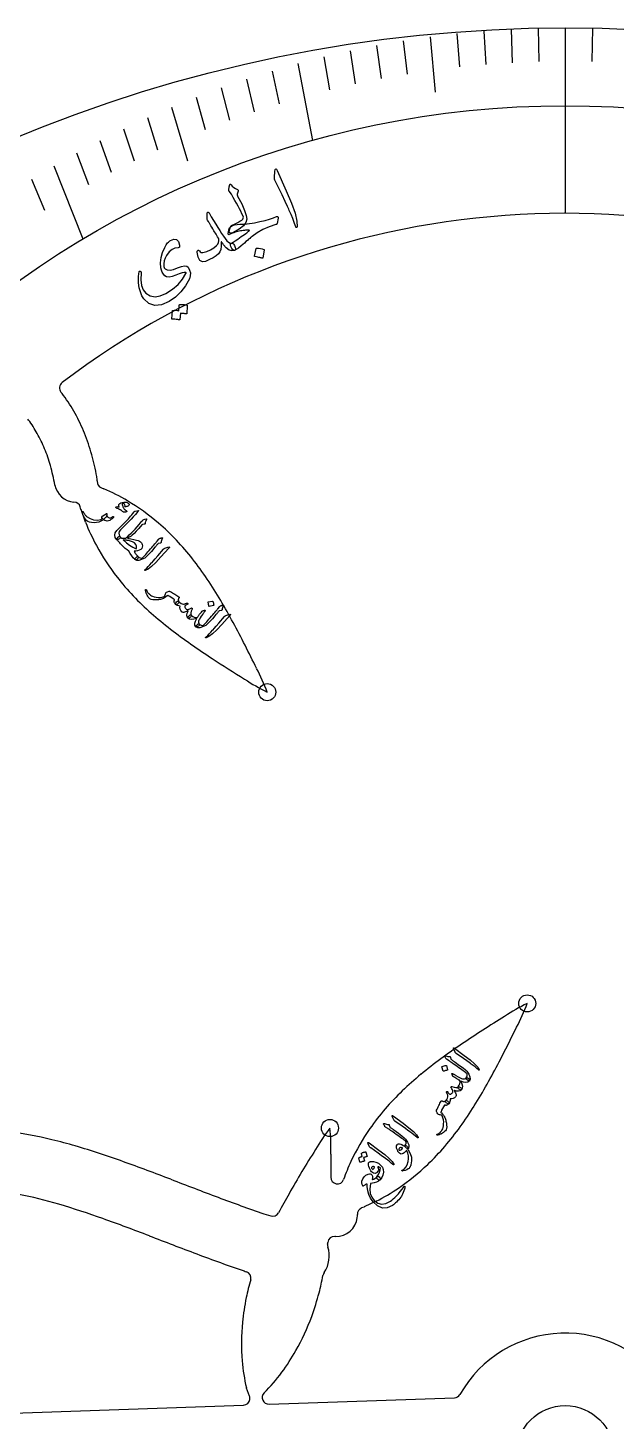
# Model space of a CAD drawing. Header units: millimetres. Extents: x -54 to 54, y -54 to 54.
# Drawn here: x -20.4 to 1.9, y 1.3 to 54 of the extents above; entities that cross this region are included whole.
import ezdxf

# ---------------------------------------------------------------- set-up
doc = ezdxf.new("R2010")
doc.units = ezdxf.units.MM
for name, color, linetype in [('CUT_INNER', 6, 'Continuous'), ('CUT_OUTER', 1, 'Continuous'), ('ENGRAVE', 7, 'Continuous'), ('ENGRAVE_FINE', 8, 'Continuous'), ('TEXT', 5, 'Continuous')]:
    doc.layers.add(name, color=color, linetype=linetype)

msp = doc.modelspace()

# ---------------------------------------------------------------- linework, layer by layer
at = {"layer": 'CUT_INNER'}
for points in [[(-20.332, 39.154), (-20.359, 39.189)], [(-19.335, 36.693), (-19.337, 36.699)], [(-17.733, 36.853), (-17.733, 36.836)], [(-17.573, 36.591), (-17.482, 36.556)], [(-18.176, 35.293), (-18.344, 35.763), (-18.347, 35.772), (-18.373, 35.865)], [(-8.877, 11.367), (-8.878, 10.88), (-8.882, 10.492)], [(-7.163, 9.579), (-7.614, 9.365), (-7.623, 9.361), (-7.714, 9.327)], [(-11.417, 9.108), (-11.159, 9.025)], [(-8.703, 8.25), (-8.732, 8.252)], [(-9.128, 6.88), (-9.139, 6.865)], [(-11.962, 2.204), (-12.077, 2.51), (-12.079, 2.515)], [(-11.223, 1.9), (-4.197, 2.146)], [(-27.829, 1.321), (-12.188, 1.867)]]:
    msp.add_lwpolyline(points, dxfattribs=at)
msp.add_circle((0, 0), 1.85, dxfattribs=at)
for centre, radius, start, end in [((0, 15.431), 31.549, 355.0236, 127.1695), ((0, 0), 52.036, 117.857, 250.2289), ((-18.91, 40.371), 0.25, 127.0898, 218.4085), ((-20.954, 38.684), 2.4, 35.8311, 39.6505), ((-24.153, 36.319), 6.378, 28.8996, 36.2375), ((-24.14, 36.328), 4.742, 29.2167, 36.5923), ((-24.6, 36.075), 6.888, 21.9694, 28.8841), ((-24.575, 36.086), 5.24, 22.2279, 29.1965), ((-25.364, 35.768), 7.711, 15.6102, 21.9599), ((-25.329, 35.779), 6.054, 15.8097, 22.2169), ((-26.422, 35.47), 8.81, 10.0954, 15.6227), ((-26.657, 35.409), 7.432, 9.9909, 15.7667), ((-18.556, 36.856), 0.823, 359.8194, 11.1017), ((-18.542, 36.857), 0.81, 191.6943, 265.0094), ((-17.484, 36.824), 0.25, 177.3952, 249.0992), ((-20.583, 29.398), 7.801, 59.1381, 66.578), ((-18.614, 35.799), 0.251, 15.319, 89.6372), ((-20.936, 28.799), 8.496, 49.4403, 59.167), ((-10.522, 38.328), 8.234, 201.6338, 208.4782), ((-21.294, 28.383), 9.045, 43.4638, 49.4299), ((-10.2, 38.503), 8.6, 208.4795, 217.9927), ((-22.146, 27.581), 10.215, 38.175, 43.4435), ((-23.913, 26.195), 12.461, 33.8202, 38.1621), ((-9.474, 39.065), 9.518, 217.9678, 223.6274), ((-27.348, 23.895), 16.595, 30.5252, 33.8162), ((-8.291, 40.197), 11.156, 223.6447, 228.4831), ((-34.333, 19.774), 24.704, 28.297, 30.5292), ((-6.28, 42.472), 14.192, 228.4916, 232.3256), ((-2.794, 46.987), 19.896, 232.3256, 235.0876), ((-50.285, 11.174), 42.828, 27.0159, 28.3111), ((4.036, 56.765), 31.823, 235.0795, 236.8213), ((-74.192, -1.084), 69.694, 26.26335, 27.06604), ((20.546, 81.993), 61.974, 236.81005, 238.16032), ((-18.974, 25.957), 8.212, 20.6624, 27.549), ((-7.643, 36.235), 8.232, 236.8247, 243.7037), ((2.211, 9.703), 8.223, 116.3683, 123.2453), ((-9.136, 19.961), 8.22, 332.521, 339.4097), ((34.596, -42.548), 69.694, 121.96207, 122.76477), ((20.025, -19.977), 42.828, 122.7146, 124.0098), ((-57.478, 43.473), 61.974, 332.50877, 333.85905), ((9.883, -4.957), 24.704, 123.9957, 126.2279), ((5.089, 1.584), 16.595, 126.224, 129.5149), ((-30.735, 29.549), 31.823, 330.7782, 332.5201), ((2.46, 4.774), 12.461, 129.5189, 133.8608), ((0.905, 6.395), 10.215, 133.8737, 139.1422), ((-20.327, 23.724), 19.896, 328.0243, 330.7864), ((-15.488, 20.703), 14.192, 324.1904, 328.0244), ((0.022, 7.163), 9.045, 139.1625, 145.1286), ((-22.657, -0.972), 13.278, 76.0054, 83.2125), ((-2.383, 7.356), 8.223, 142.5766, 149.4535), ((-17.095, 11.549), 8.22, 358.7292, 5.618), ((-0.428, 7.478), 8.496, 145.139, 154.8657), ((-13.025, 18.928), 11.156, 319.3434, 324.1819), ((-23.791, -6.051), 18.481, 73.5596, 76.3999), ((-28.059, -20.522), 33.568, 70.2959, 73.5638), ((-11.781, 17.863), 9.518, 313.6665, 319.3261), ((-44.738, -67.282), 83.213, 69.01837, 70.33937), ((49.748, -25.221), 69.694, 148.17025, 148.97294), ((-2.91, 8.569), 5.785, 154.2019, 161.4942), ((26.706, -11.405), 42.828, 148.9228, 150.218), ((-11.15, 17.197), 8.6, 304.1782, 313.6915), ((135.634, 403.171), 420.632, 249.02412, 249.28485), ((-8.632, 10.489), 0.25, 179.418, 340.365), ((-10.944, 16.894), 8.234, 297.3325, 304.1769), ((-23.592, -5.324), 15.436, 73.4121, 79.2014), ((6.447, 61.505), 55.358, 249.2637, 251.1731), ((7.901, -0.688), 21.183, 150.1109, 152.3409), ((-28.08, -20.584), 31.342, 70.3036, 73.5138), ((-11.082, 9.263), 0.25, 252.1202, 331.8821), ((-8.549, 9.05), 0.676, 352.4154, 3.0174), ((-7.624, 9.093), 0.25, 110.9745, 181.8459), ((-44.64, -67.026), 80.648, 69.01397, 70.34714), ((-8.683, 9.059), 0.81, 268.5996, 352.9746), ((136.064, 404.293), 424.124, 249.02482, 249.28453), ((-8.754, 7.928), 0.252, 173.336, 198.0419), ((-10.243, 8.116), 1.249, 352.7034, 355.7975), ((-8.749, 8.002), 0.25, 86.2209, 174.9275), ((6.54, 61.753), 57.913, 249.26952, 251.15686), ((-10.085, 7.507), 1.144, 326.7736, 17.4535), ((-10.997, 10.371), 3.622, 251.1805, 252.5984), ((-12.157, 6.677), 0.25, 344.0501, 72.1202), ((-8.935, 6.72), 0.25, 144.4069, 169.1922), ((-5.114, 4.551), 7.107, 163.1685, 168.7475), ((-16.955, 8.158), 7.898, 345.0531, 349.8519), ((-3.534, 4.166), 8.732, 168.2941, 174.5087), ((-18.541, 8.499), 9.518, 339.8747, 345.5343), ((-3.913, 4.202), 8.352, 174.5073, 184.5433), ((-17.68, 8.179), 8.6, 330.3864, 339.8996), ((0, 0), 4.59, 33.7003, 150.3644), ((-17.362, 7.999), 8.234, 323.5407, 330.3851), ((-5.56, 4.051), 6.698, 184.3741, 193.2623), ((-16.137, 7.063), 6.692, 314.9665, 323.7529), ((-12.196, 2.117), 0.25, 352.0224, 20.6018), ((-11.231, 2.15), 0.25, 134.7837, 272), ((-4.205, 2.396), 0.25, 272, 329.7656), ((-12.196, 2.117), 0.25, 272, 352.0224)]:
    msp.add_arc(centre, radius, start, end, dxfattribs=at)
at = {"layer": 'CUT_OUTER'}
msp.add_circle((0, 0), 54, dxfattribs=at)
at = {"layer": 'ENGRAVE'}
for points in [[(0, 54), (0, 46.98)], [(-10.129, 52.646), (-9.57, 49.742)], [(-19.373, 48.782), (-18.272, 46.008)]]:
    msp.add_lwpolyline(points, dxfattribs=at)
for centre, radius in [((0, 15.431), 35.621), ((-11.289, 28.854), 0.324), ((-1.44, 17.071), 0.324), ((-8.914, 12.354), 0.324)]:
    msp.add_circle(centre, radius, dxfattribs=at)
at = {"layer": 'ENGRAVE_FINE'}
for points in [[(-3.081, 53.877), (-3.009, 52.615)], [(-2.055, 53.945), (-2.007, 52.682)], [(-1.028, 53.986), (-1.004, 52.723)], [(1.028, 53.986), (1.004, 52.723)], [(-7.145, 53.332), (-6.977, 52.078)], [(-6.136, 53.509), (-5.992, 52.252)], [(-5.122, 53.658), (-4.922, 51.56)], [(-4.104, 53.781), (-4.007, 52.52)], [(-9.142, 52.901), (-8.927, 51.653)], [(-8.147, 53.13), (-7.955, 51.878)], [(-11.107, 52.366), (-10.844, 51.126)], [(-13.032, 51.732), (-12.721, 50.5)], [(-12.074, 52.061), (-11.788, 50.825)], [(-13.977, 51.378), (-13.644, 50.152)], [(-14.911, 51.001), (-14.316, 48.966)], [(-16.739, 50.178), (-16.336, 48.969)], [(-15.832, 50.601), (-15.452, 49.386)], [(-17.632, 49.734), (-17.206, 48.532)], [(-18.51, 49.268), (-18.061, 48.073)], [(-20.22, 48.275), (-19.726, 47.095)]]:
    msp.add_lwpolyline(points, dxfattribs=at)
at = {"layer": 'TEXT'}
for points in [[(-10.998, 48.566), (-10.985, 48.637), (-10.966, 48.666), (-10.941, 48.655), (-10.909, 48.603), (-10.573, 47.837), (-10.37, 47.366), (-10.234, 46.981), (-10.164, 46.683), (-10.159, 46.472), (-10.164, 46.453), (-10.171, 46.441), (-10.178, 46.437), (-10.187, 46.441), (-10.196, 46.449), (-10.204, 46.46), (-10.211, 46.474), (-10.218, 46.492), (-10.264, 46.632), (-10.319, 46.778), (-10.383, 46.93), (-10.457, 47.089), (-10.476, 47.131), (-10.527, 47.243), (-10.611, 47.426), (-10.729, 47.679), (-10.997, 48.237), (-11.009, 48.268), (-11.017, 48.297), (-11.02, 48.325), (-11.02, 48.352)], [(-12.207, 46.876), (-12.249, 46.964), (-12.295, 47.056), (-12.344, 47.153), (-12.397, 47.254), (-12.453, 47.359), (-12.513, 47.469), (-12.577, 47.584), (-12.646, 47.703), (-12.736, 47.818), (-12.743, 47.834), (-12.748, 47.851), (-12.749, 47.869), (-12.748, 47.886), (-12.747, 47.895), (-12.744, 47.907), (-12.741, 47.923), (-12.737, 47.941), (-12.732, 47.963), (-12.727, 47.988), (-12.722, 48.016), (-12.716, 48.048), (-12.713, 48.059), (-12.709, 48.067), (-12.702, 48.074), (-12.693, 48.079), (-12.685, 48.08), (-12.676, 48.078), (-12.668, 48.072), (-12.66, 48.062), (-12.613, 48.009), (-12.557, 47.961), (-12.494, 47.918), (-12.422, 47.881), (-12.403, 47.87), (-12.393, 47.856), (-12.39, 47.839), (-12.394, 47.819), (-12.428, 47.7), (-12.43, 47.687), (-12.427, 47.671), (-12.422, 47.652), (-12.413, 47.63), (-12.257, 47.334), (-12.147, 47.09), (-12.082, 46.899), (-12.063, 46.76), (-12.096, 46.629), (-12.191, 46.502), (-12.349, 46.378), (-12.568, 46.257), (-12.655, 46.227), (-12.708, 46.236), (-12.727, 46.285), (-12.712, 46.374), (-12.708, 46.386), (-12.704, 46.399), (-12.7, 46.411), (-12.697, 46.422), (-12.693, 46.434), (-12.69, 46.445), (-12.686, 46.456), (-12.683, 46.467), (-12.674, 46.488), (-12.659, 46.507), (-12.639, 46.522), (-12.615, 46.535), (-12.502, 46.584), (-12.405, 46.632), (-12.322, 46.678), (-12.254, 46.722), (-12.218, 46.754), (-12.199, 46.791), (-12.195, 46.831), (-12.207, 46.876)], [(-12.646, 45.85), (-12.618, 45.848), (-12.594, 45.839), (-12.571, 45.821), (-12.55, 45.794), (-12.529, 45.76), (-12.513, 45.725), (-12.502, 45.69), (-12.496, 45.655), (-12.495, 45.623), (-12.5, 45.598), (-12.511, 45.579), (-12.528, 45.568), (-12.631, 45.555), (-12.735, 45.589), (-12.84, 45.668), (-12.947, 45.793), (-12.963, 45.816), (-12.977, 45.835), (-12.99, 45.852), (-12.999, 45.865), (-13.007, 45.875), (-13.013, 45.883), (-13.016, 45.887), (-13.017, 45.889), (-13.026, 45.896), (-13.031, 45.897), (-13.034, 45.891), (-13.034, 45.878), (-13.036, 45.735), (-13.054, 45.616), (-13.089, 45.52), (-13.141, 45.447), (-13.229, 45.369), (-13.339, 45.296), (-13.472, 45.227), (-13.628, 45.161), (-13.746, 45.146), (-13.838, 45.198), (-13.905, 45.318), (-13.946, 45.505), (-13.947, 45.529), (-13.943, 45.549), (-13.935, 45.565), (-13.923, 45.575), (-13.908, 45.581), (-13.893, 45.579), (-13.877, 45.571), (-13.861, 45.555), (-13.827, 45.523), (-13.794, 45.501), (-13.762, 45.491), (-13.731, 45.491), (-13.576, 45.535), (-13.437, 45.595), (-13.313, 45.671), (-13.206, 45.763), (-13.164, 45.815), (-13.136, 45.873), (-13.122, 45.937), (-13.123, 46.006), (-13.136, 46.033), (-13.172, 46.095), (-13.23, 46.191), (-13.31, 46.321), (-13.353, 46.391), (-13.391, 46.454), (-13.425, 46.511), (-13.455, 46.56), (-13.48, 46.603), (-13.501, 46.638), (-13.518, 46.665), (-13.531, 46.685), (-13.548, 46.716), (-13.56, 46.744), (-13.566, 46.771), (-13.567, 46.795), (-13.566, 46.826), (-13.565, 46.855), (-13.563, 46.881), (-13.562, 46.906), (-13.561, 46.929), (-13.56, 46.949), (-13.56, 46.967), (-13.561, 46.983), (-13.56, 46.996), (-13.556, 47.006), (-13.548, 47.014), (-13.538, 47.018), (-13.524, 47.019), (-13.513, 47.016), (-13.503, 47.01), (-13.495, 46.999), (-13.408, 46.848), (-13.323, 46.705), (-13.241, 46.571), (-13.163, 46.445), (-13.088, 46.328), (-13.017, 46.219), (-12.949, 46.118), (-12.884, 46.026), (-12.818, 45.943), (-12.756, 45.886), (-12.699, 45.855), (-12.646, 45.85)], [(-12.325, 46.567), (-12.238, 46.568), (-12.148, 46.572), (-12.056, 46.58), (-11.961, 46.592), (-11.865, 46.606), (-11.767, 46.623), (-11.668, 46.642), (-11.567, 46.664), (-11.373, 46.71), (-11.204, 46.758), (-11.059, 46.806), (-10.939, 46.857), (-10.926, 46.862), (-10.914, 46.862), (-10.903, 46.859), (-10.894, 46.851), (-10.886, 46.841), (-10.882, 46.83), (-10.88, 46.816), (-10.88, 46.802), (-10.917, 46.599), (-10.921, 46.582), (-10.93, 46.569), (-10.944, 46.56), (-10.962, 46.554), (-11.217, 46.468), (-11.453, 46.364), (-11.67, 46.243), (-11.867, 46.104), (-11.878, 46.096), (-11.896, 46.081), (-11.922, 46.06), (-11.955, 46.032), (-11.995, 45.997), (-12.042, 45.955), (-12.096, 45.907), (-12.157, 45.851), (-12.276, 45.746), (-12.377, 45.663), (-12.461, 45.604), (-12.528, 45.568), (-12.549, 45.567), (-12.573, 45.58), (-12.602, 45.608), (-12.634, 45.649), (-12.674, 45.721), (-12.688, 45.779), (-12.678, 45.822), (-12.643, 45.851), (-12.584, 45.883), (-12.503, 45.935), (-12.4, 46.006), (-12.274, 46.097), (-12.21, 46.143), (-12.154, 46.184), (-12.106, 46.218), (-12.066, 46.247), (-12.034, 46.27), (-12.011, 46.287), (-11.995, 46.299), (-11.989, 46.304), (-11.986, 46.307), (-11.984, 46.309), (-11.982, 46.311), (-11.981, 46.313), (-11.98, 46.314), (-11.978, 46.315), (-11.977, 46.316), (-11.975, 46.317), (-11.967, 46.325), (-11.966, 46.332), (-11.97, 46.336), (-11.98, 46.337), (-12.022, 46.34), (-12.065, 46.341), (-12.111, 46.339), (-12.157, 46.335), (-12.205, 46.33), (-12.255, 46.322), (-12.306, 46.312), (-12.359, 46.301), (-12.41, 46.289), (-12.461, 46.276), (-12.51, 46.261), (-12.558, 46.246), (-12.605, 46.23), (-12.649, 46.212), (-12.692, 46.194), (-12.733, 46.174), (-12.744, 46.171), (-12.753, 46.172), (-12.759, 46.178), (-12.764, 46.187), (-12.765, 46.206), (-12.766, 46.226), (-12.765, 46.245), (-12.763, 46.265), (-12.759, 46.285), (-12.755, 46.306), (-12.751, 46.327), (-12.746, 46.349), (-12.732, 46.392), (-12.716, 46.428), (-12.696, 46.457), (-12.673, 46.478), (-12.608, 46.515), (-12.529, 46.542), (-12.434, 46.559), (-12.325, 46.567)], [(-14.669, 45.677), (-14.785, 45.661), (-14.897, 45.608), (-15.005, 45.517), (-15.107, 45.388), (-15.162, 45.287), (-15.197, 45.181), (-15.211, 45.071), (-15.205, 44.957), (-15.2, 44.936), (-15.19, 44.917), (-15.177, 44.899), (-15.159, 44.882), (-15.078, 44.842), (-14.973, 44.834), (-14.844, 44.858), (-14.691, 44.913), (-14.54, 44.968), (-14.422, 44.991), (-14.338, 44.982), (-14.286, 44.941), (-14.229, 44.831), (-14.203, 44.721), (-14.206, 44.612), (-14.239, 44.503), (-14.383, 44.24), (-14.558, 44.009), (-14.765, 43.81), (-15.006, 43.643), (-15.296, 43.513), (-15.552, 43.485), (-15.776, 43.562), (-15.968, 43.743), (-16.04, 43.861), (-16.097, 44.002), (-16.138, 44.165), (-16.163, 44.35), (-16.166, 44.404), (-16.167, 44.457), (-16.167, 44.509), (-16.165, 44.559), (-16.162, 44.609), (-16.157, 44.658), (-16.151, 44.706), (-16.142, 44.754), (-16.136, 44.776), (-16.126, 44.788), (-16.113, 44.792), (-16.098, 44.786), (-16.085, 44.776), (-16.076, 44.763), (-16.072, 44.748), (-16.071, 44.731), (-16.085, 44.467), (-16.059, 44.249), (-15.993, 44.079), (-15.889, 43.955), (-15.722, 43.856), (-15.54, 43.821), (-15.342, 43.851), (-15.128, 43.943), (-14.875, 44.104), (-14.665, 44.283), (-14.496, 44.481), (-14.369, 44.701), (-14.363, 44.717), (-14.364, 44.73), (-14.372, 44.739), (-14.387, 44.745), (-14.437, 44.745), (-14.515, 44.727), (-14.621, 44.691), (-14.755, 44.638), (-14.894, 44.587), (-15.009, 44.567), (-15.101, 44.577), (-15.169, 44.616), (-15.223, 44.676), (-15.266, 44.747), (-15.298, 44.827), (-15.318, 44.917), (-15.332, 45.109), (-15.312, 45.302), (-15.259, 45.496), (-15.171, 45.691), (-15.146, 45.739), (-15.119, 45.783), (-15.092, 45.822), (-15.065, 45.858), (-15.036, 45.888), (-15.008, 45.915), (-14.979, 45.937), (-14.95, 45.955), (-14.826, 46.002), (-14.729, 45.987), (-14.658, 45.908), (-14.614, 45.768), (-14.611, 45.726), (-14.619, 45.696), (-14.638, 45.68), (-14.669, 45.677)], [(-11.709, 45.648), (-11.707, 45.653), (-11.702, 45.658), (-11.695, 45.661), (-11.687, 45.664), (-11.617, 45.662), (-11.549, 45.653), (-11.482, 45.637), (-11.417, 45.614), (-11.409, 45.61), (-11.405, 45.604), (-11.403, 45.598), (-11.404, 45.59), (-11.456, 45.294), (-11.459, 45.286), (-11.466, 45.282), (-11.475, 45.282), (-11.488, 45.285), (-11.499, 45.288), (-11.516, 45.293), (-11.539, 45.298), (-11.569, 45.305), (-11.605, 45.313), (-11.648, 45.322), (-11.698, 45.331), (-11.756, 45.342), (-11.764, 45.344), (-11.768, 45.347), (-11.77, 45.352), (-11.769, 45.358)], [(-14.622, 43.507), (-14.62, 43.513), (-14.617, 43.517), (-14.611, 43.522), (-14.602, 43.525), (-14.568, 43.529), (-14.535, 43.53), (-14.501, 43.531), (-14.468, 43.529), (-14.435, 43.526), (-14.402, 43.521), (-14.369, 43.515), (-14.335, 43.506), (-14.327, 43.502), (-14.322, 43.496), (-14.319, 43.489), (-14.318, 43.48), (-14.337, 43.18), (-14.339, 43.175), (-14.345, 43.173), (-14.353, 43.172), (-14.366, 43.173), (-14.375, 43.176), (-14.389, 43.178), (-14.408, 43.181), (-14.432, 43.183), (-14.461, 43.185), (-14.496, 43.188), (-14.536, 43.191), (-14.582, 43.194), (-14.596, 42.961), (-14.598, 42.953), (-14.603, 42.948), (-14.613, 42.947), (-14.626, 42.949), (-14.637, 42.95), (-14.654, 42.953), (-14.677, 42.956), (-14.707, 42.959), (-14.743, 42.963), (-14.786, 42.967), (-14.836, 42.971), (-14.893, 42.975), (-14.9, 42.977), (-14.904, 42.98), (-14.906, 42.985), (-14.905, 42.991), (-14.884, 43.284), (-14.883, 43.29), (-14.879, 43.295), (-14.873, 43.299), (-14.865, 43.302), (-14.836, 43.307), (-14.808, 43.31), (-14.78, 43.311), (-14.752, 43.31), (-14.724, 43.308), (-14.696, 43.305), (-14.669, 43.3), (-14.641, 43.294)], [(-16.731, 35.667), (-16.75, 35.682), (-16.769, 35.696), (-16.785, 35.708), (-16.801, 35.72), (-16.815, 35.73), (-16.828, 35.739), (-16.84, 35.746), (-16.85, 35.752), (-16.861, 35.757), (-16.874, 35.764), (-16.889, 35.771), (-16.907, 35.78), (-16.927, 35.79), (-16.949, 35.8), (-16.974, 35.811), (-17.002, 35.823), (-17.012, 35.829), (-17.019, 35.836), (-17.021, 35.845), (-17.02, 35.854), (-17.009, 35.869), (-16.986, 35.876), (-16.951, 35.873), (-16.905, 35.862), (-16.912, 35.896), (-16.914, 35.926), (-16.91, 35.951), (-16.899, 35.971), (-16.87, 36), (-16.831, 36.022), (-16.781, 36.038), (-16.721, 36.048), (-16.661, 36.049), (-16.61, 36.04), (-16.57, 36.021), (-16.538, 35.992), (-16.527, 35.97), (-16.525, 35.949), (-16.533, 35.93), (-16.551, 35.912), (-16.575, 35.897), (-16.598, 35.885), (-16.621, 35.877), (-16.645, 35.873), (-16.664, 35.872), (-16.677, 35.876), (-16.682, 35.885), (-16.682, 35.899), (-16.678, 35.917), (-16.679, 35.934), (-16.684, 35.95), (-16.693, 35.964), (-16.704, 35.977), (-16.718, 35.986), (-16.732, 35.991), (-16.748, 35.992), (-16.763, 35.989), (-16.774, 35.982), (-16.78, 35.972), (-16.782, 35.958), (-16.778, 35.916), (-16.764, 35.872), (-16.74, 35.828), (-16.706, 35.783), (-16.702, 35.779), (-16.698, 35.775), (-16.693, 35.771), (-16.688, 35.767), (-16.682, 35.763), (-16.676, 35.758), (-16.669, 35.753), (-16.662, 35.748), (-16.654, 35.742), (-16.647, 35.736), (-16.64, 35.732), (-16.634, 35.727), (-16.629, 35.724), (-16.625, 35.72), (-16.622, 35.717), (-16.619, 35.714), (-16.614, 35.708), (-16.612, 35.702), (-16.611, 35.695), (-16.613, 35.689), (-16.616, 35.684), (-16.619, 35.679), (-16.623, 35.676), (-16.627, 35.674), (-16.664, 35.665), (-16.694, 35.661), (-16.716, 35.661), (-16.731, 35.667)], [(-17.366, 35.586), (-17.372, 35.552), (-17.381, 35.521), (-17.393, 35.494), (-17.408, 35.47), (-17.426, 35.448), (-17.45, 35.423), (-17.48, 35.397), (-17.515, 35.368), (-17.589, 35.323), (-17.67, 35.29), (-17.758, 35.271), (-17.853, 35.264), (-17.944, 35.27), (-18.021, 35.284), (-18.082, 35.309), (-18.129, 35.343), (-18.188, 35.414), (-18.235, 35.491), (-18.27, 35.575), (-18.292, 35.667), (-18.293, 35.674), (-18.293, 35.68), (-18.292, 35.685), (-18.29, 35.689), (-18.286, 35.693), (-18.282, 35.695), (-18.278, 35.696), (-18.274, 35.696), (-18.269, 35.694), (-18.265, 35.691), (-18.262, 35.686), (-18.26, 35.681), (-18.246, 35.653), (-18.231, 35.626), (-18.216, 35.601), (-18.201, 35.579), (-18.186, 35.558), (-18.169, 35.539), (-18.153, 35.522), (-18.135, 35.507), (-18.004, 35.426), (-17.868, 35.38), (-17.726, 35.37), (-17.579, 35.395), (-17.576, 35.397), (-17.571, 35.401), (-17.564, 35.406), (-17.556, 35.413), (-17.552, 35.421), (-17.55, 35.435), (-17.551, 35.455), (-17.554, 35.48), (-17.552, 35.495), (-17.546, 35.508), (-17.535, 35.52), (-17.52, 35.531), (-17.398, 35.605), (-17.38, 35.612), (-17.369, 35.612), (-17.364, 35.603), (-17.366, 35.586)], [(-17.119, 35.498), (-17.114, 35.49), (-17.112, 35.483), (-17.115, 35.475), (-17.12, 35.467), (-17.166, 35.42), (-17.211, 35.384), (-17.257, 35.356), (-17.303, 35.338), (-17.349, 35.331), (-17.394, 35.335), (-17.437, 35.351), (-17.479, 35.378), (-17.505, 35.401), (-17.526, 35.425), (-17.543, 35.452), (-17.554, 35.48), (-17.555, 35.493), (-17.55, 35.505), (-17.538, 35.518), (-17.52, 35.531), (-17.398, 35.605), (-17.388, 35.61), (-17.381, 35.613), (-17.374, 35.614), (-17.37, 35.612), (-17.367, 35.609), (-17.365, 35.603), (-17.365, 35.596), (-17.367, 35.587), (-17.369, 35.566), (-17.366, 35.545), (-17.358, 35.523), (-17.344, 35.501), (-17.326, 35.481), (-17.306, 35.466), (-17.283, 35.455), (-17.257, 35.45), (-17.23, 35.45), (-17.202, 35.458), (-17.175, 35.473), (-17.149, 35.495), (-17.14, 35.502), (-17.133, 35.504), (-17.125, 35.503), (-17.119, 35.498)], [(-16.186, 35.727), (-16.18, 35.728), (-16.175, 35.728), (-16.171, 35.727), (-16.169, 35.725), (-16.168, 35.72), (-16.171, 35.712), (-16.177, 35.701), (-16.188, 35.688), (-16.28, 35.584), (-16.366, 35.489), (-16.447, 35.403), (-16.521, 35.326), (-16.586, 35.261), (-16.644, 35.203), (-16.695, 35.152), (-16.739, 35.107), (-16.777, 35.069), (-16.808, 35.038), (-16.833, 35.013), (-16.85, 34.995), (-16.895, 34.933), (-16.912, 34.869), (-16.9, 34.803), (-16.86, 34.737), (-16.85, 34.717), (-16.851, 34.699), (-16.862, 34.681), (-16.884, 34.663), (-16.922, 34.64), (-16.951, 34.626), (-16.972, 34.621), (-16.984, 34.625), (-17.045, 34.714), (-17.067, 34.8), (-17.049, 34.885), (-16.99, 34.968), (-16.958, 35.002), (-16.925, 35.036), (-16.892, 35.071), (-16.858, 35.104), (-16.824, 35.138), (-16.79, 35.172), (-16.756, 35.205), (-16.722, 35.239), (-16.656, 35.303), (-16.599, 35.362), (-16.548, 35.416), (-16.506, 35.465), (-16.466, 35.513), (-16.425, 35.565), (-16.381, 35.62), (-16.335, 35.679), (-16.326, 35.69), (-16.317, 35.697), (-16.307, 35.703), (-16.297, 35.706)], [(-16.536, 34.197), (-16.601, 34.239), (-16.668, 34.291), (-16.738, 34.354), (-16.81, 34.428), (-16.846, 34.466), (-16.877, 34.5), (-16.904, 34.531), (-16.927, 34.557), (-16.947, 34.58), (-16.963, 34.599), (-16.975, 34.614), (-16.984, 34.625), (-16.986, 34.633), (-16.984, 34.644), (-16.979, 34.657), (-16.971, 34.674), (-16.941, 34.718), (-16.912, 34.744), (-16.886, 34.75), (-16.86, 34.737), (-16.806, 34.679), (-16.657, 34.677), (-16.589, 34.738), (-16.52, 34.804), (-16.448, 34.874), (-16.375, 34.95), (-16.299, 35.029), (-16.222, 35.114), (-16.143, 35.202), (-16.062, 35.295), (-16.05, 35.309), (-16.04, 35.32), (-16.03, 35.331), (-16.023, 35.34), (-16.016, 35.348), (-16.011, 35.355), (-16.007, 35.36), (-16.005, 35.365), (-15.992, 35.377), (-15.967, 35.389), (-15.931, 35.402), (-15.882, 35.416), (-15.877, 35.417), (-15.872, 35.417), (-15.867, 35.416), (-15.864, 35.413), (-15.862, 35.409), (-15.861, 35.404), (-15.861, 35.399), (-15.864, 35.393), (-15.885, 35.348), (-15.9, 35.307), (-15.91, 35.272), (-15.914, 35.242), (-15.916, 35.229), (-15.923, 35.219), (-15.934, 35.213), (-15.95, 35.21), (-16.001, 35.206), (-16.009, 35.205), (-16.017, 35.2), (-16.026, 35.193), (-16.035, 35.183), (-16.151, 35.05), (-16.251, 34.942), (-16.335, 34.857), (-16.403, 34.797), (-16.416, 34.787), (-16.432, 34.775), (-16.451, 34.763), (-16.473, 34.748), (-16.498, 34.733), (-16.525, 34.716), (-16.555, 34.697), (-16.587, 34.677), (-16.452, 34.657), (-16.339, 34.635), (-16.248, 34.613), (-16.18, 34.589), (-16.128, 34.564), (-16.086, 34.538), (-16.057, 34.512), (-16.039, 34.486), (-16.024, 34.443), (-16.02, 34.398), (-16.026, 34.348), (-16.043, 34.295), (-16.048, 34.285), (-16.056, 34.276), (-16.066, 34.266), (-16.08, 34.256), (-16.142, 34.223), (-16.206, 34.202), (-16.27, 34.192), (-16.336, 34.194), (-16.319, 34.162), (-16.301, 34.132), (-16.282, 34.103), (-16.263, 34.076), (-16.242, 34.05), (-16.221, 34.025), (-16.198, 34.002), (-16.175, 33.98), (-16.168, 33.971), (-16.166, 33.96), (-16.169, 33.948), (-16.177, 33.934), (-16.198, 33.907), (-16.218, 33.886), (-16.236, 33.873), (-16.254, 33.867), (-16.271, 33.864), (-16.284, 33.864), (-16.293, 33.865), (-16.298, 33.869), (-16.363, 33.936), (-16.424, 34.013), (-16.482, 34.1), (-16.536, 34.197)], [(-16.244, 34.379), (-16.266, 34.446), (-16.316, 34.502), (-16.395, 34.547), (-16.503, 34.582), (-16.533, 34.589), (-16.564, 34.595), (-16.595, 34.6), (-16.625, 34.604), (-16.656, 34.608), (-16.687, 34.611), (-16.717, 34.613), (-16.747, 34.615), (-16.628, 34.506), (-16.505, 34.415), (-16.38, 34.34), (-16.251, 34.281), (-16.246, 34.301), (-16.243, 34.324), (-16.243, 34.35), (-16.244, 34.379)], [(-15.376, 34.668), (-15.345, 34.679), (-15.321, 34.688), (-15.303, 34.694), (-15.292, 34.699), (-15.284, 34.701), (-15.277, 34.702), (-15.272, 34.7), (-15.267, 34.696), (-15.263, 34.691), (-15.262, 34.684), (-15.263, 34.677), (-15.267, 34.669), (-15.286, 34.631), (-15.3, 34.593), (-15.309, 34.556), (-15.314, 34.519), (-15.316, 34.508), (-15.322, 34.5), (-15.332, 34.495), (-15.346, 34.492), (-15.416, 34.484), (-15.433, 34.465), (-15.45, 34.446), (-15.467, 34.427), (-15.483, 34.408), (-15.498, 34.39), (-15.514, 34.373), (-15.529, 34.355), (-15.544, 34.338), (-15.68, 34.18), (-15.79, 34.059), (-15.873, 33.977), (-15.929, 33.932), (-16.049, 33.87), (-16.15, 33.84), (-16.234, 33.84), (-16.3, 33.87), (-16.301, 33.871), (-16.302, 33.873), (-16.303, 33.874), (-16.305, 33.876), (-16.304, 33.891), (-16.291, 33.912), (-16.266, 33.939), (-16.228, 33.973), (-16.213, 33.984), (-16.199, 33.989), (-16.187, 33.989), (-16.176, 33.982), (-16.138, 33.953), (-16.099, 33.936), (-16.06, 33.929), (-16.02, 33.934), (-15.993, 33.961), (-15.962, 33.992), (-15.928, 34.029), (-15.891, 34.069), (-15.851, 34.114), (-15.809, 34.163), (-15.763, 34.216), (-15.714, 34.273), (-15.666, 34.329), (-15.623, 34.379), (-15.585, 34.424), (-15.552, 34.463), (-15.524, 34.496), (-15.5, 34.524), (-15.481, 34.546), (-15.467, 34.562), (-15.402, 34.647), (-15.394, 34.654), (-15.387, 34.66), (-15.381, 34.664), (-15.376, 34.668)], [(-15.054, 34.34), (-15.017, 34.35), (-14.998, 34.348), (-14.999, 34.333), (-15.018, 34.306), (-15.325, 33.97), (-15.514, 33.765), (-15.675, 33.611), (-15.807, 33.51), (-15.911, 33.461), (-15.922, 33.459), (-15.929, 33.46), (-15.933, 33.463), (-15.933, 33.469), (-15.931, 33.475), (-15.928, 33.481), (-15.922, 33.488), (-15.915, 33.495), (-15.856, 33.549), (-15.795, 33.609), (-15.734, 33.675), (-15.671, 33.746), (-15.654, 33.765), (-15.61, 33.815), (-15.537, 33.897), (-15.437, 34.011), (-15.216, 34.266), (-15.204, 34.278), (-15.191, 34.289), (-15.178, 34.297), (-15.165, 34.303)], [(-14.761, 32.173), (-14.78, 32.195), (-14.795, 32.217), (-14.805, 32.238), (-14.812, 32.259), (-14.814, 32.269), (-14.816, 32.279), (-14.816, 32.29), (-14.815, 32.3), (-14.813, 32.311), (-14.811, 32.322), (-14.808, 32.334), (-14.805, 32.345), (-14.866, 32.395), (-14.924, 32.437), (-14.98, 32.474), (-15.033, 32.503), (-15.046, 32.507), (-15.059, 32.508), (-15.071, 32.503), (-15.083, 32.495), (-15.13, 32.459), (-15.176, 32.429), (-15.22, 32.405), (-15.263, 32.387), (-15.298, 32.376), (-15.334, 32.367), (-15.371, 32.358), (-15.408, 32.352), (-15.445, 32.347), (-15.483, 32.344), (-15.521, 32.343), (-15.559, 32.343), (-15.629, 32.349), (-15.687, 32.362), (-15.733, 32.383), (-15.768, 32.411), (-15.795, 32.444), (-15.819, 32.482), (-15.842, 32.525), (-15.862, 32.572), (-15.871, 32.597), (-15.878, 32.62), (-15.885, 32.641), (-15.89, 32.66), (-15.894, 32.677), (-15.898, 32.693), (-15.9, 32.706), (-15.902, 32.718), (-15.902, 32.727), (-15.9, 32.734), (-15.895, 32.739), (-15.889, 32.743), (-15.882, 32.744), (-15.876, 32.742), (-15.871, 32.736), (-15.868, 32.727), (-15.853, 32.692), (-15.838, 32.661), (-15.823, 32.635), (-15.808, 32.614), (-15.799, 32.604), (-15.79, 32.593), (-15.78, 32.582), (-15.769, 32.571), (-15.757, 32.56), (-15.744, 32.548), (-15.73, 32.536), (-15.715, 32.523), (-15.68, 32.501), (-15.632, 32.481), (-15.572, 32.464), (-15.499, 32.45), (-15.421, 32.442), (-15.344, 32.443), (-15.269, 32.453), (-15.196, 32.473), (-15.193, 32.474), (-15.19, 32.475), (-15.188, 32.478), (-15.187, 32.48), (-15.168, 32.512), (-15.152, 32.544), (-15.141, 32.574), (-15.134, 32.603), (-15.126, 32.618), (-15.102, 32.634), (-15.064, 32.652), (-15.011, 32.671), (-14.999, 32.673), (-14.987, 32.672), (-14.976, 32.67), (-14.965, 32.665), (-14.921, 32.639), (-14.878, 32.613), (-14.836, 32.588), (-14.795, 32.562), (-14.754, 32.536), (-14.715, 32.51), (-14.677, 32.483), (-14.639, 32.456), (-14.631, 32.449), (-14.627, 32.441), (-14.626, 32.433), (-14.63, 32.424), (-14.642, 32.408), (-14.651, 32.393), (-14.658, 32.377), (-14.662, 32.36), (-14.662, 32.344), (-14.658, 32.326), (-14.65, 32.306), (-14.638, 32.285), (-14.634, 32.273), (-14.634, 32.259), (-14.64, 32.245), (-14.65, 32.229), (-14.663, 32.213), (-14.678, 32.2), (-14.695, 32.188), (-14.713, 32.177), (-14.729, 32.17), (-14.743, 32.167), (-14.754, 32.168), (-14.761, 32.173)], [(-14.641, 32.287), (-14.595, 32.242), (-14.551, 32.21), (-14.508, 32.191), (-14.468, 32.185), (-14.443, 32.188), (-14.415, 32.194), (-14.383, 32.205), (-14.347, 32.219), (-14.336, 32.223), (-14.326, 32.224), (-14.318, 32.224), (-14.311, 32.221), (-14.305, 32.217), (-14.301, 32.211), (-14.299, 32.205), (-14.3, 32.197), (-14.302, 32.189), (-14.307, 32.181), (-14.315, 32.175), (-14.324, 32.17), (-14.351, 32.158), (-14.372, 32.148), (-14.388, 32.137), (-14.399, 32.128), (-14.409, 32.109), (-14.412, 32.089), (-14.408, 32.066), (-14.396, 32.04), (-14.379, 32.015), (-14.361, 31.997), (-14.342, 31.986), (-14.323, 31.981), (-14.295, 31.984), (-14.259, 31.994), (-14.217, 32.012), (-14.167, 32.038), (-14.161, 32.041), (-14.154, 32.04), (-14.148, 32.036), (-14.14, 32.03), (-14.135, 32.022), (-14.132, 32.015), (-14.132, 32.008), (-14.134, 32.001), (-14.167, 31.925), (-14.184, 31.86), (-14.184, 31.807), (-14.168, 31.765), (-14.164, 31.756), (-14.167, 31.742), (-14.176, 31.724), (-14.19, 31.703), (-14.203, 31.687), (-14.218, 31.674), (-14.233, 31.663), (-14.249, 31.654), (-14.263, 31.649), (-14.274, 31.647), (-14.284, 31.649), (-14.291, 31.654), (-14.322, 31.706), (-14.332, 31.767), (-14.32, 31.84), (-14.287, 31.922), (-14.285, 31.926), (-14.286, 31.929), (-14.288, 31.93), (-14.293, 31.929), (-14.342, 31.907), (-14.385, 31.89), (-14.421, 31.879), (-14.45, 31.874), (-14.473, 31.874), (-14.495, 31.878), (-14.513, 31.886), (-14.53, 31.898), (-14.568, 31.946), (-14.59, 31.997), (-14.598, 32.052), (-14.589, 32.109), (-14.644, 32.117), (-14.691, 32.13), (-14.731, 32.15), (-14.764, 32.176), (-14.769, 32.185), (-14.77, 32.197), (-14.766, 32.212), (-14.757, 32.229), (-14.725, 32.275), (-14.695, 32.3), (-14.666, 32.304), (-14.641, 32.287)], [(-13.363, 32.3), (-13.359, 32.3), (-13.356, 32.299), (-13.353, 32.296), (-13.35, 32.292), (-13.336, 32.256), (-13.327, 32.219), (-13.321, 32.181), (-13.319, 32.143), (-13.32, 32.138), (-13.322, 32.135), (-13.325, 32.132), (-13.329, 32.131), (-13.491, 32.101), (-13.496, 32.102), (-13.499, 32.104), (-13.502, 32.109), (-13.502, 32.116), (-13.503, 32.123), (-13.505, 32.133), (-13.507, 32.146), (-13.509, 32.163), (-13.513, 32.183), (-13.517, 32.207), (-13.523, 32.235), (-13.529, 32.267), (-13.53, 32.271), (-13.529, 32.275), (-13.527, 32.276), (-13.523, 32.277)], [(-13.761, 31.917), (-13.755, 31.922), (-13.744, 31.928), (-13.729, 31.933), (-13.709, 31.939), (-13.689, 31.944), (-13.674, 31.948), (-13.662, 31.951), (-13.653, 31.952), (-13.643, 31.95), (-13.639, 31.944), (-13.641, 31.934), (-13.649, 31.921), (-13.656, 31.912), (-13.663, 31.902), (-13.671, 31.89), (-13.681, 31.876), (-13.691, 31.861), (-13.703, 31.845), (-13.716, 31.827), (-13.73, 31.808), (-13.787, 31.727), (-13.831, 31.661), (-13.862, 31.61), (-13.881, 31.573), (-13.892, 31.535), (-13.893, 31.499), (-13.884, 31.465), (-13.866, 31.433), (-13.861, 31.424), (-13.858, 31.414), (-13.857, 31.404), (-13.86, 31.393), (-13.865, 31.381), (-13.873, 31.371), (-13.885, 31.361), (-13.899, 31.353), (-13.933, 31.333), (-13.96, 31.321), (-13.978, 31.317), (-13.989, 31.321), (-14.027, 31.386), (-14.035, 31.461), (-14.013, 31.546), (-13.963, 31.642), (-13.961, 31.645), (-13.961, 31.647), (-13.963, 31.648), (-13.965, 31.647), (-14.068, 31.614), (-14.156, 31.605), (-14.231, 31.618), (-14.292, 31.655), (-14.297, 31.661), (-14.298, 31.669), (-14.297, 31.678), (-14.292, 31.688), (-14.283, 31.701), (-14.272, 31.716), (-14.258, 31.735), (-14.241, 31.756), (-14.223, 31.774), (-14.204, 31.782), (-14.186, 31.78), (-14.169, 31.767), (-14.114, 31.72), (-14.058, 31.691), (-14, 31.678), (-13.94, 31.682), (-13.935, 31.686), (-13.927, 31.695), (-13.915, 31.711), (-13.901, 31.733), (-13.892, 31.746), (-13.88, 31.762), (-13.866, 31.781), (-13.85, 31.803), (-13.831, 31.827), (-13.81, 31.854), (-13.786, 31.884), (-13.761, 31.917)], [(-13.065, 32.118), (-13.034, 32.129), (-13.01, 32.138), (-12.992, 32.145), (-12.981, 32.15), (-12.974, 32.152), (-12.967, 32.153), (-12.961, 32.151), (-12.957, 32.147), (-12.953, 32.141), (-12.952, 32.135), (-12.953, 32.127), (-12.957, 32.12), (-12.976, 32.082), (-12.99, 32.044), (-12.999, 32.007), (-13.003, 31.97), (-13.005, 31.959), (-13.011, 31.951), (-13.022, 31.945), (-13.036, 31.943), (-13.106, 31.934), (-13.123, 31.915), (-13.14, 31.896), (-13.156, 31.878), (-13.172, 31.859), (-13.188, 31.841), (-13.203, 31.823), (-13.219, 31.806), (-13.233, 31.789), (-13.37, 31.631), (-13.48, 31.51), (-13.562, 31.427), (-13.618, 31.383), (-13.738, 31.321), (-13.84, 31.29), (-13.924, 31.29), (-13.989, 31.321), (-13.99, 31.322), (-13.992, 31.324), (-13.993, 31.325), (-13.994, 31.326), (-13.994, 31.341), (-13.981, 31.363), (-13.955, 31.39), (-13.917, 31.423), (-13.902, 31.435), (-13.889, 31.44), (-13.877, 31.439), (-13.866, 31.433), (-13.828, 31.404), (-13.789, 31.387), (-13.749, 31.38), (-13.71, 31.384), (-13.682, 31.412), (-13.652, 31.443), (-13.618, 31.479), (-13.581, 31.52), (-13.541, 31.565), (-13.498, 31.614), (-13.453, 31.667), (-13.404, 31.724), (-13.356, 31.78), (-13.313, 31.83), (-13.275, 31.875), (-13.242, 31.914), (-13.213, 31.947), (-13.19, 31.975), (-13.171, 31.997), (-13.157, 32.013), (-13.091, 32.097), (-13.084, 32.105), (-13.077, 32.111), (-13.071, 32.115), (-13.065, 32.118)], [(-12.744, 31.791), (-12.706, 31.801), (-12.688, 31.799), (-12.688, 31.784), (-12.707, 31.757), (-13.014, 31.421), (-13.203, 31.215), (-13.364, 31.062), (-13.497, 30.961), (-13.601, 30.912), (-13.612, 30.91), (-13.619, 30.911), (-13.623, 30.914), (-13.623, 30.919), (-13.621, 30.925), (-13.617, 30.932), (-13.612, 30.939), (-13.604, 30.946), (-13.545, 31), (-13.485, 31.06), (-13.423, 31.125), (-13.361, 31.197), (-13.344, 31.215), (-13.299, 31.266), (-13.227, 31.348), (-13.126, 31.462), (-12.906, 31.717), (-12.893, 31.729), (-12.88, 31.74), (-12.867, 31.748), (-12.854, 31.753)], [(-4.223, 15.335), (-4.236, 15.371), (-4.236, 15.39), (-4.221, 15.391), (-4.192, 15.374), (-3.825, 15.101), (-3.601, 14.932), (-3.432, 14.787), (-3.317, 14.664), (-3.258, 14.565), (-3.255, 14.554), (-3.255, 14.547), (-3.258, 14.543), (-3.263, 14.542), (-3.269, 14.543), (-3.276, 14.546), (-3.284, 14.551), (-3.291, 14.558), (-3.351, 14.612), (-3.417, 14.666), (-3.489, 14.721), (-3.567, 14.777), (-3.587, 14.792), (-3.642, 14.831), (-3.731, 14.896), (-3.855, 14.985), (-4.132, 15.18), (-4.146, 15.191), (-4.157, 15.203), (-4.167, 15.215), (-4.174, 15.228)], [(-4.518, 14.98), (-4.532, 15.01), (-4.543, 15.033), (-4.552, 15.05), (-4.558, 15.061), (-4.561, 15.069), (-4.562, 15.075), (-4.561, 15.081), (-4.558, 15.086), (-4.552, 15.091), (-4.546, 15.092), (-4.538, 15.092), (-4.53, 15.089), (-4.49, 15.074), (-4.451, 15.063), (-4.413, 15.058), (-4.376, 15.057), (-4.365, 15.056), (-4.356, 15.051), (-4.349, 15.041), (-4.345, 15.027), (-4.33, 14.958), (-4.309, 14.943), (-4.288, 14.928), (-4.268, 14.914), (-4.248, 14.899), (-4.229, 14.885), (-4.209, 14.871), (-4.19, 14.858), (-4.172, 14.845), (-4, 14.724), (-3.868, 14.627), (-3.777, 14.552), (-3.727, 14.501), (-3.653, 14.387), (-3.612, 14.288), (-3.604, 14.204), (-3.628, 14.136), (-3.629, 14.134), (-3.631, 14.133), (-3.632, 14.132), (-3.633, 14.13), (-3.648, 14.129), (-3.671, 14.14), (-3.7, 14.163), (-3.738, 14.197), (-3.751, 14.211), (-3.757, 14.224), (-3.758, 14.236), (-3.752, 14.248), (-3.728, 14.289), (-3.714, 14.33), (-3.711, 14.37), (-3.719, 14.409), (-3.749, 14.434), (-3.784, 14.461), (-3.824, 14.491), (-3.868, 14.524), (-3.917, 14.56), (-3.97, 14.598), (-4.028, 14.638), (-4.09, 14.681), (-4.15, 14.723), (-4.205, 14.762), (-4.253, 14.795), (-4.296, 14.824), (-4.332, 14.849), (-4.362, 14.87), (-4.386, 14.887), (-4.403, 14.899), (-4.494, 14.957), (-4.503, 14.963), (-4.509, 14.969), (-4.514, 14.975), (-4.518, 14.98)], [(-4.67, 14.665), (-4.671, 14.668), (-4.67, 14.671), (-4.667, 14.675), (-4.663, 14.678), (-4.628, 14.695), (-4.592, 14.709), (-4.555, 14.718), (-4.517, 14.724), (-4.512, 14.723), (-4.509, 14.722), (-4.506, 14.719), (-4.505, 14.715), (-4.458, 14.556), (-4.458, 14.551), (-4.46, 14.547), (-4.465, 14.545), (-4.472, 14.543), (-4.479, 14.542), (-4.488, 14.539), (-4.501, 14.536), (-4.518, 14.532), (-4.538, 14.526), (-4.561, 14.519), (-4.589, 14.511), (-4.62, 14.502), (-4.625, 14.501), (-4.628, 14.501), (-4.63, 14.503), (-4.631, 14.506)], [(-4.247, 14.305), (-4.253, 14.31), (-4.259, 14.321), (-4.267, 14.335), (-4.275, 14.354), (-4.282, 14.373), (-4.287, 14.389), (-4.291, 14.4), (-4.293, 14.409), (-4.292, 14.419), (-4.286, 14.424), (-4.276, 14.422), (-4.262, 14.416), (-4.253, 14.41), (-4.242, 14.404), (-4.229, 14.397), (-4.215, 14.389), (-4.198, 14.38), (-4.181, 14.37), (-4.162, 14.359), (-4.141, 14.347), (-4.055, 14.298), (-3.984, 14.26), (-3.93, 14.234), (-3.891, 14.219), (-3.852, 14.211), (-3.816, 14.214), (-3.783, 14.226), (-3.752, 14.248), (-3.744, 14.254), (-3.734, 14.258), (-3.724, 14.259), (-3.713, 14.258), (-3.701, 14.254), (-3.69, 14.246), (-3.679, 14.236), (-3.669, 14.223), (-3.646, 14.191), (-3.631, 14.165), (-3.626, 14.147), (-3.628, 14.136), (-3.689, 14.092), (-3.764, 14.076), (-3.851, 14.089), (-3.951, 14.13), (-3.955, 14.131), (-3.957, 14.131), (-3.958, 14.13), (-3.957, 14.127), (-3.914, 14.028), (-3.895, 13.94), (-3.901, 13.864), (-3.932, 13.799), (-3.938, 13.794), (-3.945, 13.792), (-3.954, 13.793), (-3.965, 13.796), (-3.979, 13.804), (-3.995, 13.813), (-4.015, 13.825), (-4.038, 13.84), (-4.058, 13.857), (-4.068, 13.874), (-4.067, 13.893), (-4.056, 13.912), (-4.015, 13.971), (-3.991, 14.03), (-3.984, 14.089), (-3.994, 14.149), (-3.998, 14.153), (-4.009, 14.161), (-4.026, 14.17), (-4.049, 14.183), (-4.063, 14.191), (-4.08, 14.201), (-4.101, 14.213), (-4.124, 14.227), (-4.15, 14.244), (-4.18, 14.262), (-4.212, 14.282), (-4.247, 14.305)], [(-4.53, 13.388), (-4.489, 13.438), (-4.462, 13.485), (-4.447, 13.53), (-4.444, 13.571), (-4.45, 13.595), (-4.459, 13.623), (-4.473, 13.654), (-4.491, 13.688), (-4.496, 13.699), (-4.498, 13.709), (-4.499, 13.717), (-4.497, 13.723), (-4.493, 13.73), (-4.487, 13.735), (-4.481, 13.738), (-4.474, 13.738), (-4.465, 13.736), (-4.457, 13.731), (-4.45, 13.725), (-4.444, 13.716), (-4.43, 13.69), (-4.417, 13.67), (-4.405, 13.655), (-4.394, 13.646), (-4.375, 13.637), (-4.354, 13.636), (-4.331, 13.642), (-4.306, 13.657), (-4.283, 13.677), (-4.267, 13.696), (-4.258, 13.716), (-4.255, 13.736), (-4.261, 13.764), (-4.274, 13.798), (-4.297, 13.839), (-4.327, 13.886), (-4.331, 13.892), (-4.331, 13.899), (-4.328, 13.906), (-4.322, 13.914), (-4.315, 13.92), (-4.308, 13.924), (-4.301, 13.925), (-4.294, 13.923), (-4.214, 13.897), (-4.148, 13.887), (-4.095, 13.892), (-4.055, 13.913), (-4.045, 13.917), (-4.031, 13.916), (-4.013, 13.909), (-3.99, 13.896), (-3.973, 13.885), (-3.958, 13.872), (-3.946, 13.858), (-3.936, 13.843), (-3.929, 13.829), (-3.926, 13.818), (-3.926, 13.809), (-3.931, 13.801), (-3.979, 13.764), (-4.04, 13.748), (-4.114, 13.753), (-4.199, 13.778), (-4.204, 13.779), (-4.206, 13.779), (-4.207, 13.776), (-4.206, 13.771), (-4.179, 13.724), (-4.158, 13.683), (-4.143, 13.648), (-4.135, 13.619), (-4.133, 13.596), (-4.135, 13.575), (-4.141, 13.555), (-4.152, 13.537), (-4.196, 13.494), (-4.245, 13.467), (-4.298, 13.454), (-4.357, 13.457), (-4.359, 13.401), (-4.367, 13.352), (-4.383, 13.31), (-4.406, 13.275), (-4.415, 13.269), (-4.427, 13.268), (-4.442, 13.27), (-4.46, 13.277), (-4.509, 13.305), (-4.537, 13.332), (-4.544, 13.36), (-4.53, 13.388)], [(-4.403, 13.278), (-4.424, 13.257), (-4.444, 13.241), (-4.464, 13.228), (-4.484, 13.219), (-4.494, 13.216), (-4.504, 13.213), (-4.515, 13.212), (-4.526, 13.212), (-4.537, 13.213), (-4.548, 13.214), (-4.559, 13.215), (-4.571, 13.217), (-4.615, 13.152), (-4.652, 13.089), (-4.682, 13.03), (-4.706, 12.973), (-4.709, 12.96), (-4.708, 12.947), (-4.703, 12.935), (-4.693, 12.924), (-4.652, 12.881), (-4.618, 12.838), (-4.589, 12.796), (-4.568, 12.755), (-4.553, 12.721), (-4.54, 12.686), (-4.528, 12.65), (-4.518, 12.614), (-4.509, 12.577), (-4.502, 12.54), (-4.497, 12.502), (-4.494, 12.463), (-4.492, 12.393), (-4.5, 12.334), (-4.516, 12.285), (-4.541, 12.248), (-4.571, 12.217), (-4.607, 12.189), (-4.647, 12.162), (-4.693, 12.137), (-4.717, 12.126), (-4.739, 12.116), (-4.759, 12.108), (-4.777, 12.101), (-4.794, 12.095), (-4.81, 12.09), (-4.823, 12.086), (-4.835, 12.083), (-4.843, 12.082), (-4.851, 12.084), (-4.856, 12.087), (-4.861, 12.093), (-4.862, 12.1), (-4.861, 12.106), (-4.856, 12.111), (-4.847, 12.116), (-4.813, 12.134), (-4.784, 12.152), (-4.76, 12.17), (-4.74, 12.188), (-4.731, 12.197), (-4.721, 12.207), (-4.711, 12.219), (-4.701, 12.231), (-4.691, 12.244), (-4.68, 12.258), (-4.67, 12.273), (-4.659, 12.289), (-4.64, 12.326), (-4.625, 12.376), (-4.614, 12.438), (-4.607, 12.513), (-4.606, 12.592), (-4.615, 12.668), (-4.633, 12.742), (-4.66, 12.814), (-4.661, 12.817), (-4.663, 12.819), (-4.665, 12.821), (-4.668, 12.821), (-4.702, 12.838), (-4.735, 12.85), (-4.766, 12.858), (-4.797, 12.862), (-4.812, 12.87), (-4.83, 12.892), (-4.852, 12.928), (-4.876, 12.979), (-4.88, 12.991), (-4.88, 13.002), (-4.879, 13.014), (-4.875, 13.025), (-4.853, 13.072), (-4.832, 13.118), (-4.811, 13.162), (-4.789, 13.206), (-4.767, 13.249), (-4.745, 13.291), (-4.722, 13.332), (-4.699, 13.373), (-4.692, 13.381), (-4.685, 13.386), (-4.677, 13.387), (-4.668, 13.385), (-4.651, 13.374), (-4.634, 13.367), (-4.617, 13.361), (-4.601, 13.359), (-4.584, 13.361), (-4.567, 13.366), (-4.548, 13.376), (-4.527, 13.39), (-4.516, 13.396), (-4.502, 13.397), (-4.487, 13.393), (-4.47, 13.384), (-4.454, 13.372), (-4.438, 13.359), (-4.425, 13.343), (-4.412, 13.326), (-4.404, 13.31), (-4.399, 13.297), (-4.399, 13.286), (-4.403, 13.278)], [(-6.542, 12.769), (-6.556, 12.805), (-6.555, 12.824), (-6.54, 12.825), (-6.511, 12.809), (-6.145, 12.535), (-5.92, 12.367), (-5.751, 12.221), (-5.636, 12.099), (-5.577, 11.999), (-5.574, 11.989), (-5.574, 11.981), (-5.577, 11.977), (-5.582, 11.977), (-5.589, 11.978), (-5.595, 11.981), (-5.603, 11.986), (-5.611, 11.992), (-5.67, 12.046), (-5.736, 12.101), (-5.808, 12.156), (-5.886, 12.211), (-5.906, 12.226), (-5.961, 12.266), (-6.05, 12.33), (-6.174, 12.419), (-6.451, 12.614), (-6.465, 12.626), (-6.477, 12.637), (-6.486, 12.65), (-6.493, 12.662)], [(-6.837, 12.415), (-6.851, 12.444), (-6.863, 12.468), (-6.871, 12.485), (-6.877, 12.496), (-6.88, 12.503), (-6.881, 12.509), (-6.88, 12.515), (-6.877, 12.521), (-6.871, 12.525), (-6.865, 12.527), (-6.858, 12.526), (-6.849, 12.523), (-6.809, 12.508), (-6.771, 12.498), (-6.732, 12.492), (-6.695, 12.492), (-6.684, 12.491), (-6.675, 12.485), (-6.669, 12.476), (-6.665, 12.461), (-6.649, 12.393), (-6.628, 12.377), (-6.608, 12.362), (-6.587, 12.348), (-6.567, 12.334), (-6.548, 12.32), (-6.529, 12.306), (-6.51, 12.293), (-6.491, 12.28), (-6.319, 12.159), (-6.188, 12.061), (-6.097, 11.986), (-6.046, 11.935), (-5.973, 11.821), (-5.932, 11.723), (-5.923, 11.639), (-5.947, 11.57), (-5.949, 11.569), (-5.95, 11.567), (-5.951, 11.566), (-5.952, 11.565), (-5.968, 11.563), (-5.99, 11.574), (-6.02, 11.597), (-6.057, 11.632), (-6.07, 11.646), (-6.077, 11.659), (-6.077, 11.671), (-6.072, 11.682), (-6.047, 11.723), (-6.033, 11.764), (-6.03, 11.804), (-6.039, 11.843), (-6.069, 11.868), (-6.103, 11.896), (-6.143, 11.926), (-6.187, 11.959), (-6.236, 11.994), (-6.29, 12.032), (-6.347, 12.072), (-6.409, 12.115), (-6.47, 12.158), (-6.524, 12.196), (-6.572, 12.23), (-6.615, 12.259), (-6.651, 12.284), (-6.681, 12.305), (-6.705, 12.321), (-6.723, 12.334), (-6.814, 12.391), (-6.822, 12.398), (-6.829, 12.404), (-6.834, 12.409), (-6.837, 12.415)], [(-7.461, 11.753), (-7.474, 11.789), (-7.473, 11.808), (-7.459, 11.809), (-7.43, 11.793), (-7.063, 11.519), (-6.839, 11.351), (-6.67, 11.205), (-6.555, 11.083), (-6.495, 10.983), (-6.493, 10.973), (-6.493, 10.965), (-6.496, 10.961), (-6.501, 10.961), (-6.507, 10.962), (-6.514, 10.965), (-6.521, 10.97), (-6.529, 10.976), (-6.589, 11.03), (-6.655, 11.085), (-6.727, 11.14), (-6.805, 11.195), (-6.825, 11.21), (-6.88, 11.25), (-6.969, 11.314), (-7.093, 11.403), (-7.37, 11.598), (-7.384, 11.61), (-7.395, 11.621), (-7.405, 11.634), (-7.412, 11.646)], [(-5.957, 11.529), (-5.873, 11.394), (-5.827, 11.254), (-5.819, 11.108), (-5.849, 10.958), (-5.856, 10.939), (-5.863, 10.921), (-5.87, 10.903), (-5.878, 10.886), (-5.886, 10.87), (-5.895, 10.855), (-5.904, 10.841), (-5.914, 10.828), (-5.945, 10.803), (-5.996, 10.777), (-6.067, 10.752), (-6.158, 10.728), (-6.169, 10.726), (-6.177, 10.728), (-6.183, 10.731), (-6.187, 10.737), (-6.188, 10.744), (-6.186, 10.749), (-6.181, 10.755), (-6.172, 10.759), (-6.098, 10.802), (-6.036, 10.87), (-5.987, 10.964), (-5.952, 11.083), (-5.936, 11.193), (-5.94, 11.298), (-5.962, 11.399), (-6.003, 11.495), (-6.005, 11.497), (-6.008, 11.498), (-6.011, 11.498), (-6.013, 11.497), (-6.059, 11.452), (-6.101, 11.417), (-6.14, 11.391), (-6.174, 11.374), (-6.21, 11.37), (-6.245, 11.378), (-6.28, 11.4), (-6.314, 11.436), (-6.319, 11.441), (-6.323, 11.446), (-6.327, 11.452), (-6.331, 11.458), (-6.335, 11.464), (-6.339, 11.471), (-6.343, 11.478), (-6.347, 11.486), (-6.372, 11.537), (-6.387, 11.586), (-6.392, 11.633), (-6.387, 11.677), (-6.373, 11.713), (-6.35, 11.738), (-6.319, 11.751), (-6.279, 11.752), (-6.233, 11.743), (-6.186, 11.725), (-6.138, 11.698), (-6.089, 11.663), (-6.087, 11.666), (-6.084, 11.668), (-6.082, 11.671), (-6.08, 11.674), (-6.078, 11.677), (-6.076, 11.679), (-6.074, 11.682), (-6.072, 11.685), (-6.061, 11.692), (-6.049, 11.694), (-6.034, 11.691), (-6.018, 11.681), (-6.001, 11.668), (-5.986, 11.654), (-5.972, 11.638), (-5.959, 11.621), (-5.949, 11.604), (-5.944, 11.59), (-5.943, 11.579), (-5.946, 11.572), (-5.97, 11.545), (-5.968, 11.543), (-5.965, 11.539), (-5.961, 11.535), (-5.957, 11.529)], [(-6.171, 11.602), (-6.21, 11.611), (-6.242, 11.611), (-6.268, 11.603), (-6.288, 11.587), (-6.295, 11.573), (-6.299, 11.559), (-6.301, 11.545), (-6.299, 11.53), (-6.297, 11.524), (-6.293, 11.519), (-6.286, 11.516), (-6.277, 11.515), (-6.252, 11.518), (-6.225, 11.531), (-6.196, 11.554), (-6.165, 11.587), (-6.163, 11.591), (-6.163, 11.595), (-6.166, 11.598), (-6.171, 11.602)], [(-7.717, 11.391), (-7.718, 11.395), (-7.716, 11.398), (-7.714, 11.401), (-7.71, 11.405), (-7.693, 11.414), (-7.675, 11.422), (-7.658, 11.429), (-7.64, 11.435), (-7.622, 11.441), (-7.603, 11.445), (-7.585, 11.449), (-7.565, 11.452), (-7.56, 11.451), (-7.556, 11.45), (-7.553, 11.446), (-7.551, 11.442), (-7.506, 11.281), (-7.507, 11.278), (-7.509, 11.275), (-7.514, 11.273), (-7.521, 11.271), (-7.526, 11.27), (-7.534, 11.269), (-7.544, 11.266), (-7.558, 11.262), (-7.574, 11.257), (-7.593, 11.251), (-7.615, 11.244), (-7.64, 11.236), (-7.606, 11.11), (-7.606, 11.105), (-7.608, 11.102), (-7.612, 11.099), (-7.62, 11.098), (-7.626, 11.096), (-7.636, 11.094), (-7.649, 11.091), (-7.665, 11.086), (-7.685, 11.081), (-7.709, 11.074), (-7.736, 11.066), (-7.768, 11.056), (-7.771, 11.056), (-7.774, 11.057), (-7.776, 11.059), (-7.777, 11.062), (-7.817, 11.221), (-7.817, 11.224), (-7.816, 11.227), (-7.813, 11.231), (-7.809, 11.234), (-7.795, 11.242), (-7.781, 11.249), (-7.766, 11.256), (-7.751, 11.261), (-7.736, 11.266), (-7.72, 11.27), (-7.705, 11.273), (-7.689, 11.276)], [(-7.436, 11.057), (-7.426, 11.065), (-7.412, 11.072), (-7.395, 11.077), (-7.374, 11.081), (-7.268, 11.083), (-7.17, 11.062), (-7.079, 11.018), (-6.995, 10.951), (-6.958, 10.91), (-6.929, 10.868), (-6.908, 10.826), (-6.896, 10.784), (-6.889, 10.677), (-6.906, 10.575), (-6.949, 10.479), (-7.016, 10.389), (-7.025, 10.382), (-7.037, 10.38), (-7.053, 10.383), (-7.071, 10.391), (-7.08, 10.396), (-7.089, 10.402), (-7.098, 10.409), (-7.106, 10.416), (-7.113, 10.424), (-7.12, 10.432), (-7.127, 10.44), (-7.133, 10.447), (-7.142, 10.462), (-7.146, 10.476), (-7.145, 10.489), (-7.139, 10.501), (-7.077, 10.591), (-7.034, 10.68), (-7.01, 10.766), (-7.005, 10.85), (-7.026, 10.865), (-7.044, 10.876), (-7.059, 10.883), (-7.069, 10.886), (-7.08, 10.887), (-7.088, 10.887), (-7.094, 10.884), (-7.097, 10.88), (-7.098, 10.877), (-7.099, 10.874), (-7.099, 10.871), (-7.098, 10.869), (-7.082, 10.831), (-7.076, 10.795), (-7.079, 10.762), (-7.091, 10.732), (-7.145, 10.662), (-7.203, 10.633), (-7.266, 10.645), (-7.334, 10.699), (-7.365, 10.737), (-7.393, 10.783), (-7.418, 10.835), (-7.438, 10.894), (-7.452, 10.948), (-7.457, 10.994), (-7.451, 11.03), (-7.436, 11.057)], [(-7.463, 10.605), (-7.42, 10.616), (-7.385, 10.618), (-7.357, 10.612), (-7.337, 10.599), (-7.322, 10.581), (-7.311, 10.56), (-7.304, 10.537), (-7.301, 10.511), (-7.3, 10.484), (-7.302, 10.459), (-7.306, 10.434), (-7.313, 10.412), (-7.315, 10.406), (-7.314, 10.403), (-7.309, 10.403), (-7.302, 10.404), (-7.254, 10.422), (-7.211, 10.444), (-7.173, 10.47), (-7.139, 10.501), (-7.115, 10.519), (-7.092, 10.525), (-7.069, 10.52), (-7.048, 10.503), (-7.019, 10.468), (-7.005, 10.438), (-7.003, 10.411), (-7.016, 10.389), (-7.07, 10.344), (-7.147, 10.307), (-7.245, 10.278), (-7.364, 10.258), (-7.37, 10.255), (-7.375, 10.252), (-7.378, 10.246), (-7.38, 10.24), (-7.403, 10.048), (-7.387, 9.878), (-7.332, 9.732), (-7.238, 9.608), (-7.102, 9.51), (-6.955, 9.474), (-6.795, 9.5), (-6.622, 9.587), (-6.57, 9.625), (-6.514, 9.672), (-6.454, 9.727), (-6.39, 9.792), (-6.322, 9.865), (-6.251, 9.947), (-6.177, 10.039), (-6.099, 10.139), (-6.093, 10.146), (-6.088, 10.15), (-6.083, 10.152), (-6.078, 10.15), (-6.074, 10.146), (-6.072, 10.14), (-6.071, 10.132), (-6.072, 10.122), (-6.079, 10.083), (-6.092, 10.036), (-6.111, 9.98), (-6.135, 9.916), (-6.161, 9.854), (-6.185, 9.802), (-6.208, 9.761), (-6.23, 9.731), (-6.27, 9.682), (-6.31, 9.636), (-6.35, 9.593), (-6.39, 9.553), (-6.431, 9.516), (-6.47, 9.481), (-6.51, 9.45), (-6.55, 9.421), (-6.742, 9.331), (-6.928, 9.325), (-7.107, 9.403), (-7.281, 9.566), (-7.372, 9.694), (-7.439, 9.833), (-7.482, 9.98), (-7.5, 10.138), (-7.5, 10.151), (-7.5, 10.163), (-7.5, 10.174), (-7.499, 10.183), (-7.499, 10.192), (-7.498, 10.199), (-7.498, 10.206), (-7.499, 10.212), (-7.499, 10.222), (-7.5, 10.229), (-7.503, 10.232), (-7.508, 10.232), (-7.538, 10.226), (-7.567, 10.214), (-7.595, 10.197), (-7.622, 10.175), (-7.64, 10.162), (-7.654, 10.156), (-7.666, 10.158), (-7.674, 10.167), (-7.683, 10.189), (-7.691, 10.211), (-7.696, 10.232), (-7.7, 10.253), (-7.702, 10.275), (-7.703, 10.296), (-7.702, 10.317), (-7.7, 10.338), (-7.672, 10.432), (-7.623, 10.508), (-7.553, 10.566), (-7.463, 10.605)], [(-7.328, 10.877), (-7.337, 10.86), (-7.336, 10.839), (-7.327, 10.817), (-7.308, 10.791), (-7.304, 10.788), (-7.302, 10.786), (-7.3, 10.785), (-7.299, 10.785), (-7.283, 10.796), (-7.268, 10.808), (-7.255, 10.822), (-7.243, 10.838), (-7.235, 10.853), (-7.229, 10.867), (-7.227, 10.879), (-7.228, 10.891), (-7.264, 10.896), (-7.293, 10.895), (-7.314, 10.888), (-7.328, 10.877)]]:
    msp.add_lwpolyline(points, close=True, dxfattribs=at)

doc.saveas('drawing.dxf')
